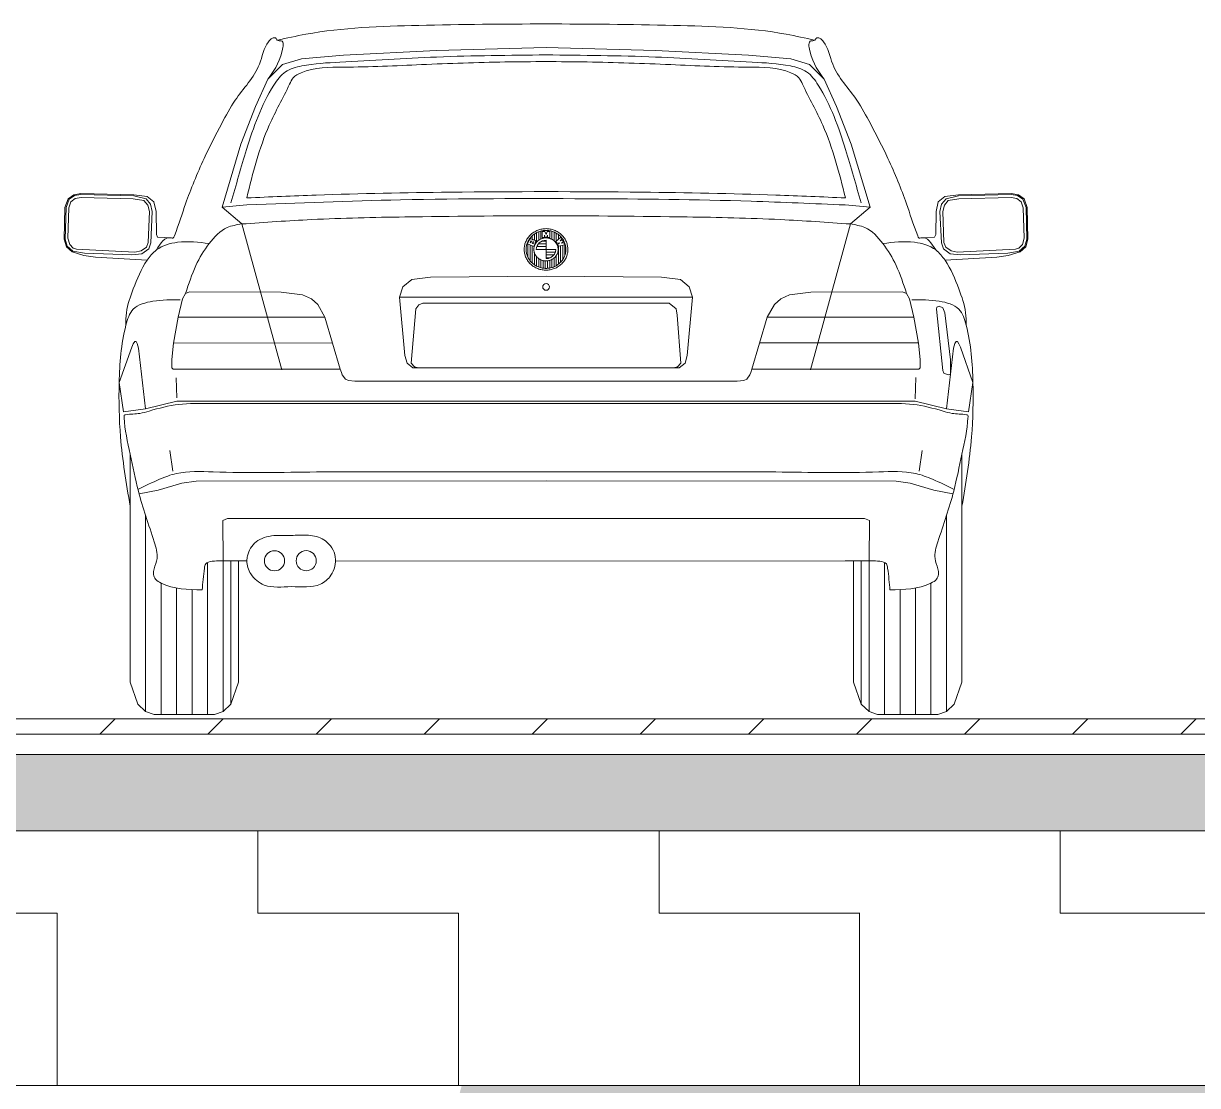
# Model space of a CAD drawing. Header units: millimetres. Extents: x -19 to 261, y -91 to 25.
# Drawn here: x 236.972 to 239.276, y -0.732 to 1.354 of the extents above; entities that cross this region are included whole.
import ezdxf

# ---------------------------------------------------------------- set-up
doc = ezdxf.new("R2010")
doc.units = ezdxf.units.MM
doc.layers.add('XR$3$STANDARD_1', color=7, linetype='Continuous', lineweight=18, true_color=0x000000)

msp = doc.modelspace()

# ---------------------------------------------------------------- hatches: boundary and pattern name
at = {"layer": 'XR$3$STANDARD_1', "lineweight": 18, "true_color": 0x0000ff}
h = msp.add_hatch(dxfattribs=at)
h.set_pattern_fill('TRATTEGGIO_8', color=5, scale=0.1, style=0, pattern_type=2)
h.set_pattern_definition([(135, (0, 0), (-0.21213203, -0.21213203), [0.2, -0.1]), (135, (-0.10607, -0.10607), (-0.21213203, -0.21213203), [0.2, -0.1])])
h.paths.add_polyline_path([(211.4323, -4.5429), (212.7195, -5.1681), (215.7633, -4.6212), (223.563, -4.9303), (226.4166, -4.4547), (232.8609, -5.073), (238.8771, -4.3596), (247.3085, -4.5429), (251.7716, -2.2422), (251.7716, -0.0119), (245.3448, -0.0119), (245.3448, -0.2619), (245.4948, -0.2619), (245.4948, -0.4619), (245.1448, -0.4619), (245.1414, 0.0864), (244.4298, 0.0858), (244.4298, -0.0419), (244.4847, -0.2319), (244.3427, -0.7619), (241.7768, -0.7619), (241.6348, -0.2319), (241.6897, -0.0419), (241.6897, 0.0381), (241.6931, 0.0952), (241.5625, 0.049), (240.9666, 0.09), (240.5659, 0.0961), (240.3113, 0.0771), (240.0255, 0.0827), (240.0085, 0.097), (240.0192, 0.0381), (240.0192, -0.0419), (240.074, -0.2319), (239.9401, -0.7319), (237.8319, -0.7319), (237.1232, -3.3766), (235.6012, -3.3766), (234.8925, -0.7319), (232.7983, -0.7319), (232.6643, -0.2319), (232.7192, -0.0419), (232.7192, 0.0381), (232.7287, 0.1035), (232.0732, 0.0844), (231.5165, 0.0522), (231.0081, 0.0444), (230.427, 0.0444), (229.9186, 0.0522), (229.6379, 0.0665), (229.4756, 0.0836), (229.4797, 0.0381), (229.4797, -0.0419), (229.5346, -0.2319), (229.4274, -0.6319), (226.8432, -0.6319), (226.5873, -1.1919), (226.4744, -1.439), (225.4041, -1.439), (223.4772, -1.439), (223.297, -3.8676), (220.2437, -3.8676), (220.0479, -2.484), (218.0279, -2.484), (216.9132, -1.1919), (211.247, -1.1919), (211.247, 0.1381), (210.0394, 0.1381), (210.0394, -2.7919), (210.5394, -2.7919), (210.6394, -3.5619), (204.284, -3.5619), (204.284, -5.0572)], flags=0)
at = {"layer": 'XR$3$STANDARD_1', "lineweight": 5, "true_color": 0x0000ff}
h = msp.add_hatch(dxfattribs=at)
h.set_pattern_fill('TRATTEGGIO_16', color=5, scale=0.1, style=0, pattern_type=2)
h.set_pattern_definition([(45, (0, 0), (-0.21213203, 0.21213203), []), (45, (-0.10607, 0.10607), (-0.21213203, 0.21213203), [])])
h.paths.add_polyline_path([(232.8692, -0.0119), (232.8692, -0.0419), (239.8692, -0.0419), (239.8692, -0.0119)], flags=0)
h = msp.add_hatch(dxfattribs=at)
h.set_pattern_fill('TRATTEGGIO_18', color=5, scale=0.1, style=0, pattern_type=2)
h.set_pattern_definition([(45, (0, 0), (-0.049497475, 0.049497475), [0.001, -0.001]), (45, (-0.02475, 0.02475), (-0.049497475, 0.049497475), [0.001, -0.001])])
h.paths.add_polyline_path([(232.8807, -0.0819), (232.924, -0.2319), (239.8143, -0.2319), (239.8576, -0.0819)], flags=0)
at = {"layer": 'XR$3$STANDARD_1', "lineweight": 18, "true_color": 0x000000}
h = msp.add_hatch(dxfattribs=at)
h.set_pattern_fill('RETINO', color=18, scale=0.39375, style=0, pattern_type=2)
h.set_pattern_definition([(0, (0.7875, 0.7875), (0.39375, 0.39375), [0.39375, -0.39375]), (90, (0.7875, 0.7875), (-0.39375, 0.39375), [0.39375, -0.39375])])
h.paths.add_polyline_path([(232.6643, -0.2319), (232.7983, -0.7319), (239.9401, -0.7319), (240.074, -0.2319)], flags=0)

# ---------------------------------------------------------------- linework, layer by layer
at = {"layer": 'XR$3$STANDARD_1', "color": 5, "lineweight": 5, "true_color": 0x0000ff}
for p, q in [((237.5999, 1.2911), (237.5172, 1.284)), ((237.7827, 1.3008), (237.5999, 1.2911)), ((237.4801, 1.2732), (237.4513, 1.2443)), ((237.5172, 1.284), (237.4801, 1.2732)), ((237.4513, 1.2443), (237.4274, 1.1909)), ((237.4274, 1.1909), (237.3984, 1.1163)), ((237.3984, 1.1163), (237.3616, 0.9932)), ((237.4104, 0.9972), (237.3616, 0.9932)), ((238.5843, 0.9972), (238.6332, 0.9932)), ((237.9874, 0.9305), (237.9874, 0.9459)), ((237.9898, 0.9334), (237.9898, 0.9454)), ((237.9898, 0.9454), (237.9948, 0.9454)), ((237.9948, 0.9454), (237.9973, 0.9393)), ((237.9973, 0.9393), (237.9997, 0.9454)), ((237.9997, 0.9454), (238.0046, 0.9454)), ((238.0088, 0.9298), (238.0088, 0.9455)), ((237.9609, 0.9212), (237.9644, 0.9284)), ((237.9644, 0.9284), (237.9658, 0.93)), ((237.9658, 0.93), (237.9678, 0.9307)), ((237.9659, 0.9237), (237.967, 0.926)), ((237.9659, 0.9237), (237.9675, 0.923)), ((237.9672, 0.9263), (237.967, 0.926)), ((237.9676, 0.9266), (237.9672, 0.9263)), ((237.9675, 0.923), (237.9687, 0.9254)), ((237.9681, 0.9265), (237.9676, 0.9266)), ((237.9678, 0.9307), (237.97, 0.9303)), ((237.9685, 0.9263), (237.9681, 0.9265)), ((237.9687, 0.9259), (237.9685, 0.9263)), ((237.9687, 0.9254), (237.9687, 0.9259)), ((237.97, 0.9303), (237.9716, 0.929)), ((237.9701, 0.9218), (237.9713, 0.9243)), ((237.9701, 0.9218), (237.972, 0.921)), ((237.9702, 0.9302), (237.9702, 0.9367)), ((237.9716, 0.9247), (237.9713, 0.9243)), ((237.9716, 0.929), (237.9741, 0.929)), ((237.9721, 0.925), (237.9716, 0.9247)), ((237.972, 0.921), (237.9733, 0.9236)), ((237.9727, 0.9249), (237.9721, 0.925)), ((237.9731, 0.9246), (237.9727, 0.9249)), ((237.9734, 0.9241), (237.9731, 0.9246)), ((237.9732, 0.9157), (237.977, 0.9233)), ((237.9733, 0.9236), (237.9734, 0.9241)), ((237.9741, 0.929), (237.9762, 0.9277)), ((237.9745, 0.9289), (237.9745, 0.9401)), ((237.9762, 0.9277), (237.9772, 0.9256)), ((237.9772, 0.9256), (237.977, 0.9233)), ((237.9788, 0.9241), (237.9788, 0.9427)), ((237.9831, 0.9281), (237.9831, 0.9446)), ((237.9891, 0.9263), (237.9974, 0.9263)), ((237.9898, 0.9334), (237.9941, 0.9334)), ((237.9941, 0.9334), (237.9941, 0.9377)), ((237.9941, 0.9377), (237.9958, 0.9334)), ((237.9958, 0.9334), (237.9985, 0.9334)), ((237.9974, 0.9108), (237.9974, 0.9281)), ((237.9985, 0.9334), (238.0003, 0.938)), ((238.0003, 0.9334), (238.0003, 0.938)), ((238.0003, 0.9334), (238.0046, 0.9334)), ((238.0131, 0.927), (238.0131, 0.944)), ((238.0167, 0.9253), (238.0262, 0.9338)), ((238.0167, 0.9253), (238.0186, 0.9221)), ((238.0174, 0.9259), (238.0174, 0.9419)), ((238.0186, 0.9221), (238.024, 0.9232)), ((238.02, 0.9196), (238.024, 0.9232)), ((238.0217, 0.9297), (238.0217, 0.9391)), ((238.0249, 0.9269), (238.0284, 0.93)), ((238.0249, 0.9269), (238.0295, 0.9279)), ((238.026, 0.9336), (238.026, 0.9353)), ((238.0262, 0.9338), (238.0284, 0.93)), ((238.0276, 0.9219), (238.0311, 0.9251)), ((238.0276, 0.9219), (238.0324, 0.9229)), ((238.0295, 0.9279), (238.0311, 0.9251)), ((238.0324, 0.9229), (238.0345, 0.919)), ((237.9616, 0.8949), (237.9616, 0.9208)), ((237.9659, 0.8879), (237.9659, 0.9189)), ((237.9702, 0.8832), (237.9702, 0.917)), ((237.9745, 0.8797), (237.9745, 0.9036)), ((237.978, 0.9099), (237.9965, 0.9099)), ((237.9791, 0.9154), (237.9974, 0.9154)), ((237.9822, 0.9208), (237.9974, 0.9208)), ((237.9974, 0.8918), (237.9974, 0.909)), ((237.9974, 0.9045), (238.0155, 0.9045)), ((237.9974, 0.899), (238.0126, 0.899)), ((237.9983, 0.9099), (238.0164, 0.9099)), ((238.0108, 0.8971), (238.0139, 0.9008)), ((238.0139, 0.9008), (238.0158, 0.9052)), ((238.0158, 0.9052), (238.0164, 0.9099)), ((238.02, 0.9196), (238.0218, 0.9163)), ((238.0217, 0.8808), (238.0217, 0.9165)), ((238.026, 0.8845), (238.026, 0.9172)), ((238.0302, 0.8898), (238.0302, 0.9181)), ((238.0345, 0.8984), (238.0345, 0.9214)), ((237.9788, 0.8772), (237.9788, 0.8957)), ((237.9831, 0.8753), (237.9831, 0.8918)), ((237.9874, 0.8739), (237.9874, 0.8893)), ((237.9917, 0.8731), (237.9917, 0.8879)), ((237.9959, 0.8727), (237.9959, 0.8873)), ((237.9974, 0.8936), (238.0057, 0.8936)), ((237.9974, 0.8918), (238.0023, 0.8924)), ((238.0002, 0.8728), (238.0002, 0.8874)), ((238.0023, 0.8924), (238.0069, 0.8942)), ((238.0045, 0.8733), (238.0045, 0.8883)), ((238.0069, 0.8942), (238.0108, 0.8971)), ((238.0088, 0.8743), (238.0088, 0.8901)), ((238.0131, 0.8758), (238.0131, 0.8929)), ((238.0174, 0.878), (238.0174, 0.8977)), ((238.2849, 0.8162), (237.7099, 0.8162)), ((237.2751, 0.7766), (237.5631, 0.7767)), ((238.4316, 0.7767), (238.7197, 0.7766)), ((237.2663, 0.7258), (237.5781, 0.7262)), ((238.4167, 0.7262), (238.7285, 0.7265)), ((237.7472, 0.6774), (238.2476, 0.6774)), ((237.2714, 0.6577), (237.2726, 0.6187)), ((238.7234, 0.6587), (238.7221, 0.6168)), ((237.2592, 0.5149), (237.2651, 0.4746)), ((238.7297, 0.4746), (238.7355, 0.5149)), ((237.2115, 0.3872), (237.2115, 0.0028)), ((238.7832, 0.3872), (238.7833, 0.0028)), ((237.3331, 0.2954), (237.3331, -0.0031)), ((237.3635, 0.2986), (237.3635, 0.0028)), ((237.3787, 0.2982), (237.3787, 0.017)), ((237.5845, 0.2981), (238.5845, 0.2984)), ((238.6161, 0.2982), (238.6161, 0.017)), ((238.6313, 0.2986), (238.6313, 0.0028)), ((238.6617, 0.2954), (238.6617, -0.0031)), ((237.3027, 0.2419), (237.3027, -0.0025)), ((238.6921, 0.2419), (238.6921, -0.0025))]:
    msp.add_line(p, q, dxfattribs=at)
at = {"layer": 'XR$3$STANDARD_1', "color": 5, "lineweight": 18, "true_color": 0x0000ff}
for p, q in [((232.8692, -0.0119), (239.8692, -0.0119)), ((232.8692, -0.0419), (239.8692, -0.0419)), ((232.8807, -0.0819), (239.8576, -0.0819)), ((232.6643, -0.2319), (240.074, -0.2319)), ((232.7983, -0.7319), (239.9401, -0.7319))]:
    msp.add_line(p, q, dxfattribs=at)
at = {"layer": 'XR$3$STANDARD_1', "color": 5, "lineweight": 5, "true_color": 0x0000ff}
for points in [[(237.3616, 0.9932), (237.3984, 1.1163), (237.4274, 1.1909), (237.4513, 1.2443), (237.4801, 1.2732), (237.5172, 1.284), (237.5999, 1.2911), (237.7827, 1.3008), (237.9974, 1.3062)], [(237.9974, 1.3062), (238.212, 1.3008), (238.3948, 1.2911), (238.4775, 1.284), (238.5146, 1.2732), (238.5435, 1.2443), (238.5673, 1.1909), (238.5963, 1.1163), (238.6332, 0.9932)], [(237.2143, 0.8887), (237.1128, 0.8946), (237.0904, 0.8977), (237.0672, 0.9051), (237.0559, 0.9151), (237.0518, 0.9299), (237.0532, 0.9922), (237.0592, 1.0094), (237.0703, 1.0173), (237.084, 1.0196), (237.1881, 1.0169), (237.2146, 1.0136), (237.2275, 1.0037), (237.232, 0.9846), (237.2326, 0.939), (237.2347, 0.9342), (237.262, 0.9326)], [(238.7805, 0.8887), (238.882, 0.8946), (238.9043, 0.8977), (238.9276, 0.9051), (238.9389, 0.9151), (238.943, 0.9299), (238.9416, 0.9922), (238.9356, 1.0094), (238.9244, 1.0173), (238.9108, 1.0196), (238.8066, 1.0169), (238.7802, 1.0136), (238.7673, 1.0037), (238.7628, 0.9846), (238.7622, 0.939), (238.7601, 0.9342), (238.7328, 0.9326)], [(237.3616, 0.9932), (237.4002, 0.96), (237.4787, 0.6736)], [(238.6332, 0.9932), (238.5946, 0.96), (238.5161, 0.6736)], [(237.5934, 0.6745), (237.2698, 0.6745), (237.2657, 0.6748), (237.2631, 0.6772), (237.2631, 0.6941), (237.2663, 0.7258), (237.2754, 0.7766), (237.2841, 0.8132), (237.2899, 0.8237), (237.2978, 0.8268), (237.4777, 0.8262), (237.5195, 0.8207), (237.5369, 0.8131), (237.5493, 0.8018), (237.5631, 0.7767), (237.5934, 0.6745), (237.5957, 0.668), (237.5973, 0.6637), (237.6035, 0.6551), (237.6095, 0.6524), (237.6223, 0.6515), (237.6303, 0.6515), (237.9974, 0.6515)], [(238.4014, 0.6745), (238.725, 0.6745), (238.7291, 0.6748), (238.7317, 0.6772), (238.7317, 0.6941), (238.7285, 0.7258), (238.7194, 0.7766), (238.7107, 0.8132), (238.7049, 0.8237), (238.697, 0.8268), (238.5171, 0.8262), (238.4753, 0.8207), (238.4579, 0.8131), (238.4455, 0.8018), (238.4316, 0.7767), (238.4014, 0.6745), (238.3991, 0.668), (238.3974, 0.6637), (238.3913, 0.6551), (238.3853, 0.6524), (238.3725, 0.6515), (238.3644, 0.6515), (237.9974, 0.6515)], [(237.2113, 0.5971), (237.1974, 0.7158), (237.1948, 0.7253), (237.1927, 0.7289), (237.1901, 0.7289), (237.1871, 0.7248), (237.1842, 0.7182), (237.1596, 0.6485), (237.1681, 0.5911), (237.2113, 0.5971), (237.2728, 0.6118), (237.9974, 0.612)], [(238.7835, 0.5971), (238.7974, 0.7158), (238.8, 0.7253), (238.8021, 0.7289), (238.8046, 0.7289), (238.8077, 0.7248), (238.8106, 0.7182), (238.8352, 0.6485), (238.8267, 0.5911), (238.7835, 0.5971), (238.722, 0.6118), (237.9974, 0.612)], [(237.1812, 0.5079), (237.1811, 0.0605), (237.1964, 0.017), (237.2115, 0.0028), (237.2284, -0.0031), (237.3466, -0.0031), (237.3635, 0.0028), (237.3787, 0.017), (237.3939, 0.0605), (237.3938, 0.2986)], [(238.8136, 0.5079), (238.8137, 0.0605), (238.7984, 0.017), (238.7833, 0.0028), (238.7664, -0.0031), (238.6482, -0.0031), (238.6313, 0.0028), (238.6161, 0.017), (238.6009, 0.0605), (238.601, 0.2986)], [(237.1988, 0.4301), (237.236, 0.437), (237.2828, 0.4509), (237.3104, 0.4546), (237.9974, 0.4557), (238.6844, 0.4546), (238.712, 0.4509), (238.7588, 0.437), (238.796, 0.4301)], [(237.3635, 0.2986), (237.3627, 0.3777), (237.3724, 0.3815), (237.9974, 0.3815)], [(238.6313, 0.2986), (238.632, 0.3777), (238.6224, 0.3815), (237.9974, 0.3815)]]:
    msp.add_lwpolyline(points, dxfattribs=at)
for points in [[(237.0687, 0.9068), (237.0913, 0.9025), (237.1842, 0.899), (237.2041, 0.9011), (237.2175, 0.9108), (237.2214, 0.9229), (237.2245, 0.9846), (237.221, 0.9989), (237.2123, 1.0094), (237.1881, 1.0154), (237.0846, 1.018), (237.0719, 1.0156), (237.0614, 1.0083), (237.0553, 0.9922), (237.0539, 0.9299), (237.0578, 0.9163)], [(238.9261, 0.9068), (238.9035, 0.9025), (238.8106, 0.899), (238.7907, 0.9011), (238.7773, 0.9108), (238.7734, 0.9229), (238.7703, 0.9846), (238.7738, 0.9989), (238.7825, 1.0094), (238.8066, 1.0154), (238.9102, 1.018), (238.9228, 1.0156), (238.9333, 1.0083), (238.9394, 0.9922), (238.9409, 0.9299), (238.937, 0.9163)], [(237.0761, 0.9107), (237.1903, 0.9048), (237.2026, 0.9069), (237.2129, 0.9141), (237.2164, 0.9236), (237.2188, 0.9846), (237.2157, 0.9966), (237.2079, 1.0058), (237.187, 1.0094), (237.0847, 1.012), (237.0731, 1.0099), (237.0649, 1.0035), (237.061, 0.9918), (237.059, 0.932), (237.0626, 0.9195), (237.0692, 0.9125)], [(238.9187, 0.9107), (238.8045, 0.9048), (238.7922, 0.9069), (238.7819, 0.9141), (238.7784, 0.9236), (238.776, 0.9846), (238.7791, 0.9966), (238.7869, 1.0058), (238.8078, 1.0094), (238.9101, 1.012), (238.9217, 1.0099), (238.9299, 1.0035), (238.9338, 0.9918), (238.9358, 0.932), (238.9322, 0.9195), (238.9256, 0.9125)], [(237.9898, 0.9334), (237.9941, 0.9334), (237.9941, 0.9377), (237.9958, 0.9334), (237.9985, 0.9334), (238.0003, 0.938), (238.0003, 0.9334), (238.0046, 0.9334), (238.0046, 0.9454), (237.9997, 0.9454), (237.9973, 0.9393), (237.9948, 0.9454), (237.9898, 0.9454)], [(237.9609, 0.9212), (237.9644, 0.9284), (237.9658, 0.93), (237.9678, 0.9307), (237.97, 0.9303), (237.9716, 0.929), (237.9741, 0.929), (237.9762, 0.9277), (237.9772, 0.9256), (237.977, 0.9233), (237.9732, 0.9157)], [(238.0262, 0.9338), (238.0167, 0.9253), (238.0186, 0.9221), (238.024, 0.9232), (238.02, 0.9196), (238.0218, 0.9163), (238.0345, 0.919), (238.0324, 0.9229), (238.0276, 0.9219), (238.0311, 0.9251), (238.0295, 0.9279), (238.0249, 0.9269), (238.0284, 0.93)], [(237.9974, 0.8572), (237.7707, 0.8553), (237.7337, 0.8507), (237.7166, 0.8364), (237.7099, 0.8162), (237.7205, 0.7016), (237.7247, 0.6867), (237.7361, 0.6774), (237.7472, 0.6774), (237.7394, 0.6791), (237.7328, 0.6866), (237.7418, 0.7935), (237.7478, 0.8012), (237.7557, 0.8044), (238.2391, 0.8044), (238.253, 0.7935), (238.2548, 0.7811), (238.262, 0.6866), (238.2554, 0.6791), (238.2476, 0.6774), (238.2587, 0.6774), (238.2701, 0.6867), (238.2743, 0.7016), (238.2849, 0.8162), (238.2782, 0.8364), (238.2611, 0.8507), (238.2241, 0.8553)], [(238.764, 0.7926), (238.7762, 0.6722), (238.7784, 0.6671), (238.7867, 0.6638), (238.7904, 0.6645), (238.791, 0.6667), (238.7914, 0.6933), (238.7799, 0.7857), (238.7759, 0.7953), (238.769, 0.7983), (238.7642, 0.7965)]]:
    msp.add_lwpolyline(points, close=True, dxfattribs=at)
for centre, radius in [((237.9974, 0.8362), 0.00655), ((237.4644, 0.2986), 0.0198), ((237.5267, 0.2987), 0.0198)]:
    msp.add_circle(centre, radius, dxfattribs=at)
for centre, radius, start, end in [((237.9973, 0.9088), 0.0193, 89.6776, 176.829), ((237.9973, 0.9099), 0.000851, 86.6328, 183.2579), ((237.9973, 0.9099), 0.000951, 273.0131, 356.9929)]:
    msp.add_arc(centre, radius, start, end, dxfattribs=at)
for points, knots in [([(237.47, 1.3208), (237.4885, 1.3249), (237.5795, 1.3452), (237.8407, 1.3536), (238.154, 1.3536), (238.4153, 1.3452), (238.5062, 1.3249), (238.5248, 1.3208)], [0, 0, 0, 0, 0.057013, 0.279296, 0.779295, 1.001577, 1.058591, 1.058591, 1.058591, 1.058591]), ([(237.4513, 1.2443), (237.462, 1.2586), (237.4762, 1.2774), (237.484, 1.3219), (237.4694, 1.3187), (237.4672, 1.3268), (237.4583, 1.3244), (237.4439, 1.3092), (237.4358, 1.2583), (237.3904, 1.2136), (237.3571, 1.1498), (237.3226, 1.084), (237.2912, 1.0065), (237.2768, 0.9598), (237.266, 0.9315), (237.2493, 0.9364), (237.2406, 0.9221), (237.2326, 0.9089)], [0, 0, 0, 0, 0.0621642, 0.0820649, 0.0896767, 0.0952791, 0.1012963, 0.1117106, 0.1592818, 0.2446783, 0.2974925, 0.3741006, 0.4701639, 0.537211, 0.5421766, 0.5453021, 0.5830651, 0.5830651, 0.5830651, 0.5830651]), ([(238.5435, 1.2443), (238.5327, 1.2586), (238.5185, 1.2774), (238.5108, 1.3219), (238.5253, 1.3187), (238.5275, 1.3268), (238.5364, 1.3244), (238.5508, 1.3092), (238.5589, 1.2583), (238.6043, 1.2136), (238.6376, 1.1498), (238.6721, 1.084), (238.7035, 1.0065), (238.7179, 0.9598), (238.7287, 0.9315), (238.7454, 0.9364), (238.7541, 0.9221), (238.7622, 0.9089)], [0, 0, 0, 0, 0.0621642, 0.0820649, 0.0896767, 0.0952791, 0.1012963, 0.1117106, 0.1592818, 0.2446783, 0.2974925, 0.3741006, 0.4701639, 0.537211, 0.5421766, 0.5453021, 0.5830651, 0.5830651, 0.5830651, 0.5830651]), ([(237.9974, 1.2919), (237.9257, 1.2912), (237.7908, 1.29), (237.6304, 1.2794), (237.5318, 1.2746), (237.4834, 1.2619), (237.4418, 1.2039), (237.4114, 1.1157), (237.3889, 1.0366), (237.379, 1.0015)], [0, 0, 0, 0, 0.2150391, 0.4051077, 0.4801832, 0.5141869, 0.5486362, 0.6858392, 0.7951393, 0.7951393, 0.7951393, 0.7951393]), ([(237.9974, 1.2919), (238.069, 1.2912), (238.2039, 1.29), (238.3644, 1.2794), (238.463, 1.2746), (238.5113, 1.2619), (238.5529, 1.2039), (238.5834, 1.1157), (238.6058, 1.0366), (238.6158, 1.0015)], [0, 0, 0, 0, 0.2150391, 0.4051077, 0.4801832, 0.5141869, 0.5486362, 0.6858392, 0.7951393, 0.7951393, 0.7951393, 0.7951393]), ([(237.4098, 1.011), (237.422, 1.0599), (237.4415, 1.1381), (237.4834, 1.2109), (237.5007, 1.2491), (237.5369, 1.2683), (237.6237, 1.2669), (237.7563, 1.2732), (237.8889, 1.2781), (237.9705, 1.2786), (237.9974, 1.2788)], [0, 0, 0, 0, 0.1498594, 0.2394372, 0.2538625, 0.2724466, 0.3564567, 0.5092324, 0.6732653, 0.753922, 0.753922, 0.753922, 0.753922]), ([(238.585, 1.011), (238.5727, 1.0599), (238.5532, 1.1381), (238.5113, 1.2109), (238.494, 1.2491), (238.4578, 1.2683), (238.371, 1.2669), (238.2385, 1.2732), (238.1058, 1.2781), (238.0242, 1.2786), (237.9974, 1.2788)], [0, 0, 0, 0, 0.1498594, 0.2394372, 0.2538625, 0.2724466, 0.3564567, 0.5092324, 0.6732653, 0.753922, 0.753922, 0.753922, 0.753922]), ([(237.4098, 1.011), (237.4552, 1.013), (237.5882, 1.019), (237.8469, 1.0237), (238.1478, 1.0237), (238.4065, 1.019), (238.5395, 1.013), (238.585, 1.011)], [0, 0, 0, 0, 0.136519, 0.399381, 0.776181, 1.039043, 1.175562, 1.175562, 1.175562, 1.175562]), ([(237.4104, 0.9972), (237.5107, 1.0011), (237.7327, 1.0098), (238.0626, 1.0102), (238.3536, 1.0073), (238.5228, 0.9999), (238.5843, 0.9972)], [0, 0, 0, 0, 0.301301, 0.666269, 0.989562, 1.174322, 1.174322, 1.174322, 1.174322]), ([(237.4001, 0.9599), (237.4458, 0.9631), (237.5525, 0.9706), (237.844, 0.9766), (238.1507, 0.9766), (238.4422, 0.9706), (238.5489, 0.9631), (238.5947, 0.9599)], [0, 0, 0, 0, 0.137675, 0.320849, 0.874449, 1.057623, 1.195298, 1.195298, 1.195298, 1.195298]), ([(237.2899, 0.8237), (237.296, 0.8423), (237.3073, 0.877), (237.3339, 0.9213), (237.3646, 0.9541), (237.3902, 0.9583), (237.4001, 0.9599)], [0, 0, 0, 0, 0.058474, 0.1088607, 0.1558977, 0.1852687, 0.1852687, 0.1852687, 0.1852687]), ([(238.7049, 0.8237), (238.6988, 0.8423), (238.6874, 0.877), (238.6608, 0.9213), (238.6301, 0.9541), (238.6045, 0.9583), (238.5947, 0.9599)], [0, 0, 0, 0, 0.058474, 0.1088607, 0.1558977, 0.1852687, 0.1852687, 0.1852687, 0.1852687]), ([(237.1729, 0.7614), (237.1728, 0.7695), (237.1728, 0.794), (237.1888, 0.837), (237.2058, 0.8798), (237.235, 0.9151), (237.2804, 0.9283), (237.3157, 0.9241), (237.3364, 0.9216)], [0, 0, 0, 0, 0.0243167, 0.0730249, 0.1353742, 0.1626309, 0.2068866, 0.2691329, 0.2691329, 0.2691329, 0.2691329]), ([(238.8219, 0.7614), (238.8219, 0.7695), (238.8219, 0.794), (238.806, 0.837), (238.7889, 0.8798), (238.7597, 0.9151), (238.7143, 0.9283), (238.679, 0.9241), (238.6584, 0.9216)], [0, 0, 0, 0, 0.0243167, 0.0730249, 0.1353742, 0.1626309, 0.2068866, 0.2691329, 0.2691329, 0.2691329, 0.2691329]), ([(237.2794, 0.8111), (237.2618, 0.811), (237.2307, 0.8109), (237.1841, 0.7988), (237.1636, 0.7342), (237.1581, 0.6514), (237.1601, 0.5312), (237.1735, 0.451), (237.1811, 0.4059)], [0, 0, 0, 0, 0.0538836, 0.0952011, 0.1295638, 0.2432445, 0.3500787, 0.4871738, 0.4871738, 0.4871738, 0.4871738]), ([(238.7154, 0.8111), (238.733, 0.811), (238.7641, 0.8109), (238.8106, 0.7988), (238.8312, 0.7342), (238.8366, 0.6514), (238.8346, 0.5312), (238.8212, 0.451), (238.8137, 0.4059)], [0, 0, 0, 0, 0.0538836, 0.0952011, 0.1295638, 0.2432445, 0.3500787, 0.4871738, 0.4871738, 0.4871738, 0.4871738]), ([(237.3224, 0.2412), (237.2946, 0.242), (237.2624, 0.2429), (237.2308, 0.2607), (237.2259, 0.2721), (237.2287, 0.2861), (237.2374, 0.3066), (237.2211, 0.3598), (237.1977, 0.425), (237.1819, 0.5069), (237.1701, 0.5572), (237.1691, 0.582), (237.1692, 0.5851), (237.1819, 0.5868), (237.1968, 0.5862), (237.2317, 0.5966), (237.2769, 0.6085), (237.3552, 0.6068), (237.4425, 0.6075), (237.6622, 0.6072), (237.8447, 0.6073), (237.9974, 0.6074)], [0, 0, 0, 0, 0.081641, 0.094986, 0.104887, 0.116361, 0.13691, 0.170267, 0.274875, 0.348973, 0.421259, 0.424661, 0.426798, 0.429234, 0.457644, 0.476319, 0.535953, 0.598179, 0.709479, 0.798692, 1.256871, 1.256871, 1.256871, 1.256871]), ([(238.6724, 0.2412), (238.7001, 0.242), (238.7324, 0.2429), (238.764, 0.2607), (238.7688, 0.2721), (238.766, 0.2861), (238.7573, 0.3066), (238.7737, 0.3598), (238.7971, 0.425), (238.8129, 0.5069), (238.8246, 0.5572), (238.8256, 0.582), (238.8255, 0.5851), (238.8129, 0.5868), (238.7979, 0.5862), (238.7631, 0.5966), (238.7179, 0.6085), (238.6395, 0.6068), (238.5522, 0.6075), (238.3325, 0.6072), (238.1501, 0.6073), (237.9974, 0.6074)], [0, 0, 0, 0, 0.081641, 0.094986, 0.104887, 0.116361, 0.13691, 0.170267, 0.274875, 0.348973, 0.421259, 0.424661, 0.426798, 0.429234, 0.457644, 0.476319, 0.535953, 0.598179, 0.709479, 0.798692, 1.256871, 1.256871, 1.256871, 1.256871]), ([(237.1964, 0.4384), (237.2104, 0.4454), (237.2347, 0.4577), (237.2834, 0.4758), (237.3884, 0.47), (237.5707, 0.4745), (237.7889, 0.4727), (237.9391, 0.4729), (237.9974, 0.473)], [0, 0, 0, 0, 0.0470992, 0.081948, 0.1543145, 0.3567999, 0.6326773, 0.8075058, 0.8075058, 0.8075058, 0.8075058]), ([(238.7984, 0.4384), (238.7844, 0.4454), (238.76, 0.4577), (238.7113, 0.4758), (238.6063, 0.47), (238.4241, 0.4745), (238.2058, 0.4727), (238.0556, 0.4729), (237.9974, 0.473)], [0, 0, 0, 0, 0.0470992, 0.081948, 0.1543145, 0.3567999, 0.6326773, 0.8075058, 0.8075058, 0.8075058, 0.8075058]), ([(237.463, 0.3485), (237.4503, 0.3459), (237.4267, 0.341), (237.4121, 0.3155), (237.4091, 0.2928), (237.4166, 0.269), (237.4488, 0.2427), (237.4987, 0.2508), (237.547, 0.2434), (237.58, 0.2709), (237.589, 0.3068), (237.5683, 0.3399), (237.5341, 0.3507), (237.4997, 0.3478), (237.4756, 0.3482), (237.463, 0.3485)], [0, 0, 0, 0, 0.0370839, 0.069343, 0.0791169, 0.1058213, 0.1401994, 0.1933982, 0.2507073, 0.2776724, 0.3146623, 0.3516047, 0.3826442, 0.4170458, 0.4549395, 0.4549395, 0.4549395, 0.4549395]), ([(237.4103, 0.2984), (237.3928, 0.2987), (237.3697, 0.299), (237.3437, 0.2981), (237.3284, 0.2954), (237.3252, 0.2717), (237.3236, 0.255), (237.3224, 0.2412)], [0, 0, 0, 0, 0.0516004, 0.0681307, 0.0818365, 0.0907925, 0.1339278, 0.1339278, 0.1339278, 0.1339278]), ([(238.5845, 0.2984), (238.6019, 0.2987), (238.625, 0.299), (238.651, 0.2981), (238.6663, 0.2954), (238.6696, 0.2717), (238.6711, 0.255), (238.6724, 0.2412)], [0, 0, 0, 0, 0.0516004, 0.0681307, 0.0818365, 0.0907925, 0.1339278, 0.1339278, 0.1339278, 0.1339278])]:
    msp.add_open_spline(points, degree=3, knots=knots, dxfattribs=at)
for points in [[(237.9545, 0.9099), (237.9545, 0.8691), (237.9974, 0.8692), (238.0402, 0.8692), (238.0402, 0.91), (238.0401, 0.9507), (237.9973, 0.9507), (237.9544, 0.9506), (237.9545, 0.9099)], [(238.0364, 0.9099), (238.0364, 0.9471), (237.9974, 0.9472), (237.9583, 0.9472), (237.9583, 0.91), (237.9582, 0.8727), (237.9973, 0.8727), (238.0363, 0.8726), (238.0364, 0.9099)], [(238.0212, 0.9099), (238.0212, 0.9325), (237.9974, 0.9326), (237.9735, 0.9326), (237.9735, 0.91), (237.9734, 0.8873), (237.9973, 0.8873), (238.0211, 0.8872), (238.0212, 0.9099)]]:
    msp.add_rational_spline(points, [1, 0.707106781187, 1, 0.707106781187, 1, 0.707106781187, 1, 0.707106781187, 1], degree=2, knots=[0, 0, 0, 1.570796, 1.570796, 3.141593, 3.141593, 4.712389, 4.712389, 6.283185, 6.283185, 6.283185], dxfattribs=at)
for points in [[(237.2419, -0.0031), (237.2419, 0.0828), (237.2419, 0.1688), (237.2419, 0.2548)], [(238.7529, -0.0031), (238.7529, 0.0828), (238.7529, 0.1688), (238.7529, 0.2548)], [(237.2723, 0.2452), (237.2723, 0.1624), (237.2723, 0.0796), (237.2723, -0.0031)], [(238.7225, 0.2452), (238.7225, 0.1624), (238.7225, 0.0796), (238.7225, -0.0031)]]:
    msp.add_open_spline(points, degree=3, dxfattribs=at)

doc.saveas('drawing.dxf')
